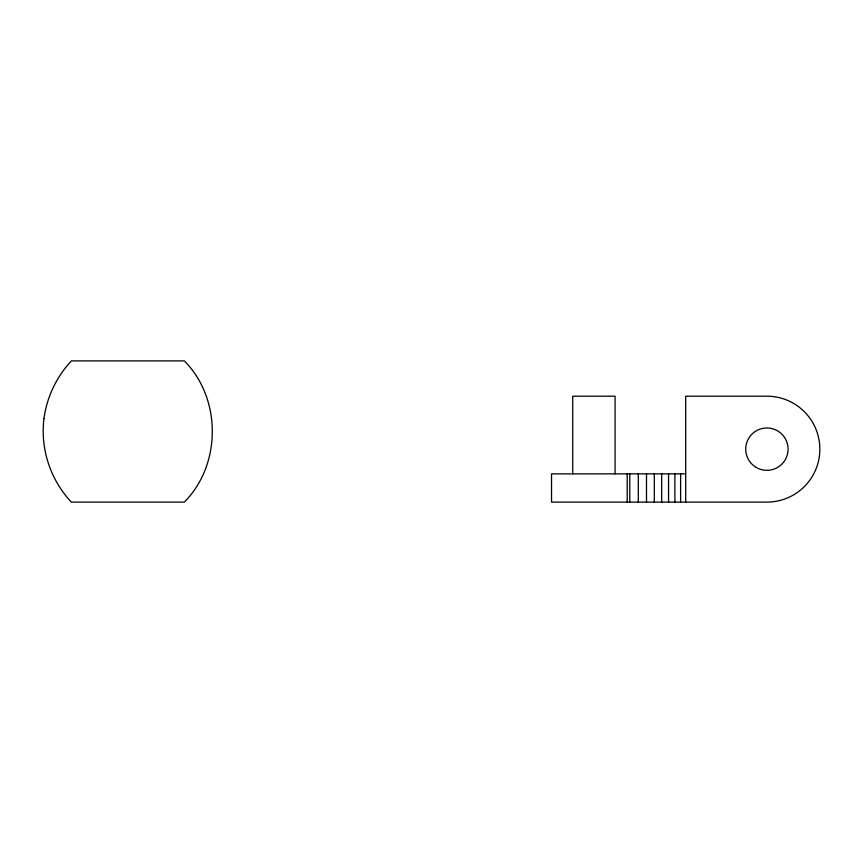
<?xml version="1.0" encoding="UTF-8"?>
<svg xmlns="http://www.w3.org/2000/svg" width="863" height="863" viewBox="0 0 863 863"><rect width="100%" height="100%" fill="white"/><g stroke="black" fill="none" stroke-linecap="round" stroke-linejoin="round"><path stroke-width="1.29" d="M685.697 473.863L551.533 473.863L551.533 502.104L766.894 502.104A52.956 52.956 0 0 0 819.85 449.148A52.956 52.956 0 0 0 766.894 396.193L685.697 396.193L685.697 502.104M680.616 473.863L680.616 502.104M674.888 473.863L674.888 502.104M668.566 473.863L668.566 502.104M661.684 473.863L661.684 502.104M654.305 473.863L654.305 502.104M646.495 473.863L646.495 502.104M638.296 473.863L638.296 502.104M629.774 473.863L629.774 502.104M627.228 473.863L627.228 502.104M615.082 473.863L615.082 396.193L572.719 396.193L572.719 473.863M43.97 418.544C40.151 448.706 50.453 480.076 71.392 502.104L184.369 502.104C221.597 464.51 221.597 398.49 184.369 360.896L71.392 360.896C56.548 376.689 46.861 397.056 43.97 418.544M756.301 467.498A21.187 21.187 0 0 0 788.081 449.148A21.187 21.187 0 0 0 756.301 430.81A21.187 21.187 0 0 0 756.301 467.498"/></g></svg>
